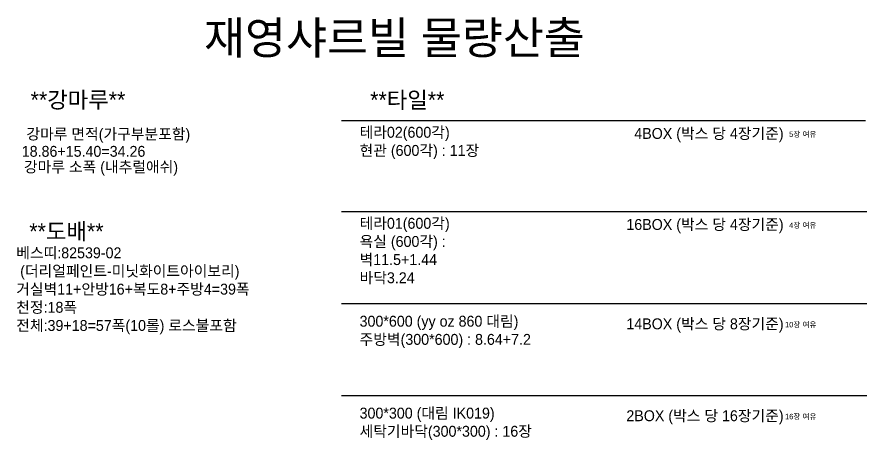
# Model space of a CAD drawing. Header units: inches. Extents: x 211248 to 488355, y -41604 to -7105.
# Drawn here: x 233640 to 245346, y -35809 to -29983 of the extents above; entities that cross this region are included whole.
import ezdxf
from ezdxf.enums import TextEntityAlignment as Align

# ---------------------------------------------------------------- set-up
doc = ezdxf.new("R2010")
doc.units = ezdxf.units.IN
doc.header["$LTSCALE"] = 60
doc.header["$MEASUREMENT"] = 0
for name, color, linetype in [('03-TEXT', 3, 'Continuous'), ('06-LIGHT', 4, 'Continuous'), ('3.기호.계단선', 30, 'Continuous')]:
    doc.layers.add(name, color=color, linetype=linetype)
doc.styles.add('코레일둥고', font='Korail_Round_Gothic_Medium.ttf')

msp = doc.modelspace()

# ---------------------------------------------------------------- linework, layer by layer
at = {"layer": '3.기호.계단선'}
for p, q in [((238107.7, -31410.5), (245327.3, -31410.5)), ((238107.7, -32664.1), (245346, -32664.1)), ((238107.7, -33929.8), (245346, -33929.8)), ((238107.7, -35195.4), (245346, -35195.4))]:
    msp.add_line(p, q, dxfattribs=at)

# ---------------------------------------------------------------- texts
at = {"layer": '03-TEXT', "color": 0, "style": '코레일둥고'}
msp.add_text('재영샤르빌 물량산출', height=450, dxfattribs=at).set_placement((241460.6, -30493.8), align=Align.RIGHT)
at = {"layer": '03-TEXT', "color": 30, "style": '코레일둥고'}
for s, height, p in [('**강마루**', 225, (235132, -31236.2)), ('**타일**', 225, (239526.5, -31238)), ('5장 여유', 75, (244650.3, -31635.8)), ('**도배**', 225, (234832, -33048.3)), ('4장 여유', 75, (244650.3, -32889.4)), ('10장 여유', 75, (244650.3, -34258.1)), ('16장 여유', 75, (244650.3, -35523.8))]:
    msp.add_text(s, height=height, dxfattribs=at).set_placement(p, align=Align.RIGHT)
at = {"layer": '03-TEXT', "color": 10, "style": '코레일둥고'}
msp.add_text('강마루 면적(가구부분포함)', height=150, dxfattribs=at).set_placement((236024.9, -31669.6), align=Align.RIGHT)
at = {"layer": '03-TEXT', "style": '코레일둥고'}
for s, p in [('4BOX (박스 당 4장기준)', (244197.3, -31662.1)), ('18.86+15.40=34.26', (235407.3, -31908.5)), ('강마루 소폭 (내추럴애쉬)', (235857.8, -32122.7)), ('16BOX (박스 당 4장기준)', (244197.3, -32915.8)), ('14BOX (박스 당 8장기준)', (244197.3, -34284.5)), ('2BOX (박스 당 16장기준)', (244197.3, -35550.1))]:
    msp.add_text(s, height=150, dxfattribs=at).set_placement(p, align=Align.RIGHT)
at = {"layer": '06-LIGHT', "char_height": 150, "attachment_point": 1, "style": '코레일둥고'}
for s, width, insert in [('{\\C1;테라02(600각)\\P}현관 (600각) : 11장', 2914.935, (238357.8, -31496)), ('{\\C1;테라01(600각)\\P}욕실 (600각) : \\P벽11.5+1.44\\P바닥3.24', 2914.935, (238357.8, -32749.6)), ('{\\C1;베스띠:82539-02\\P (더리얼페인트-미닛화이트아이보리)}\\P{\\C3;거실벽11+안방16+복도8+주방4=39폭\\P천정:18폭\\P전체:39+18=57폭(10롤) 로스불포함}', 3992.5, (233629.3, -33156.4)), ('{\\C1;300*600 (yy oz 860 대림)}\\P주방벽(300*600) : 8.64+7.2', 2914.935, (238357.8, -34098.5)), ('{\\C1;300*300 (대림 IK019)}\\P세탁기바닥(300*300) : 16장', 2914.935, (238357.8, -35364.2))]:
    msp.add_mtext_dynamic_manual_height_columns(s, width=width, gutter_width=1715.4, heights=[0], dxfattribs=dict(at, insert=insert))

doc.saveas('drawing.dxf')
